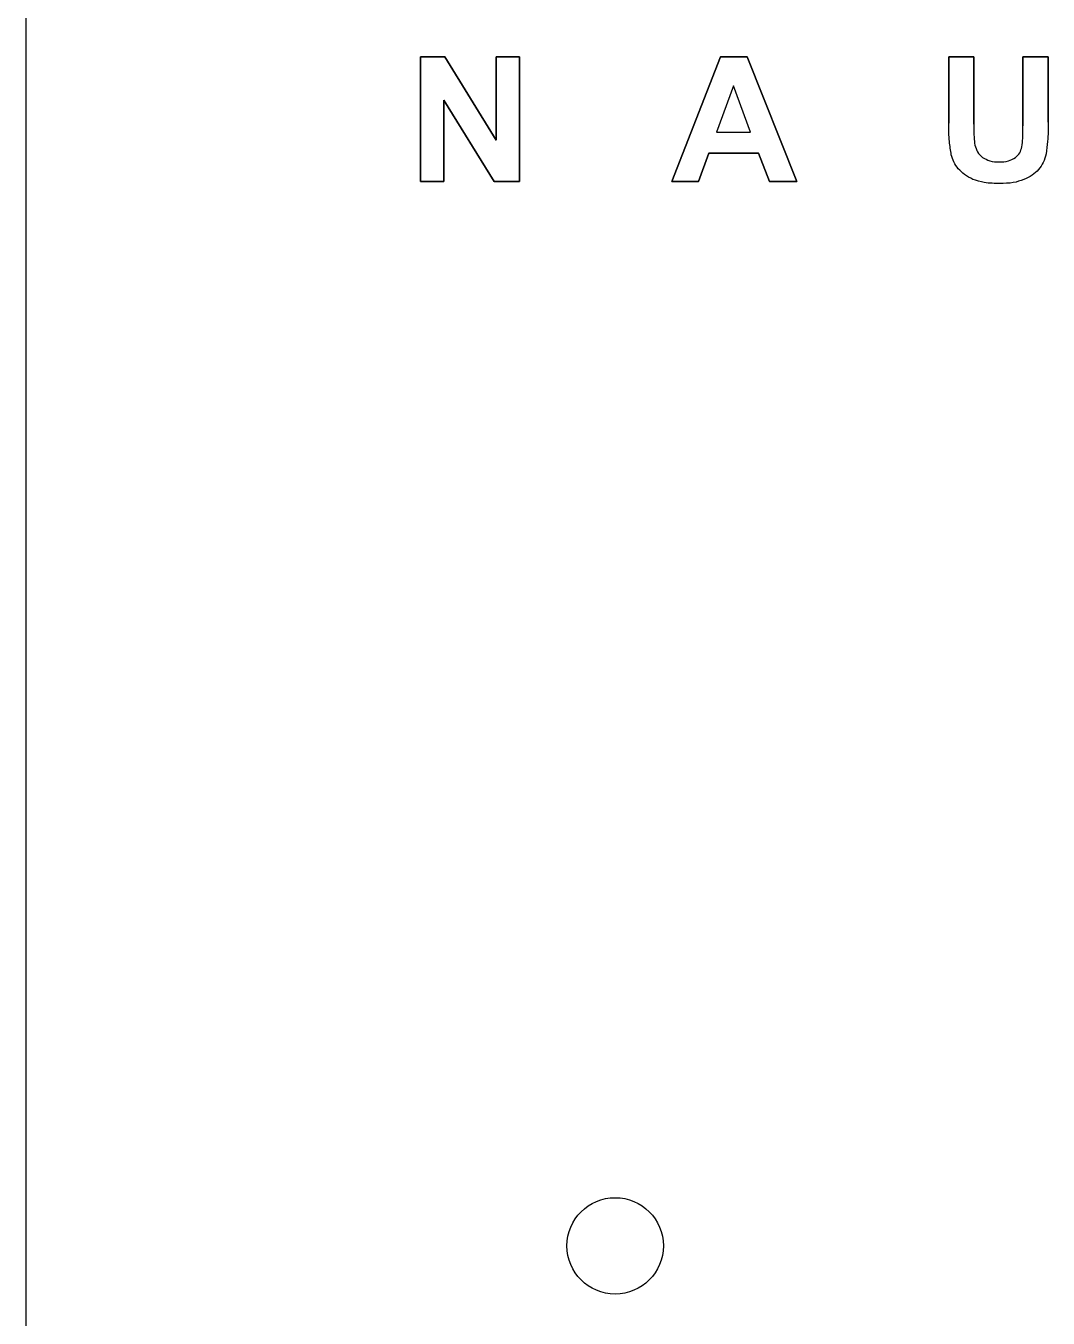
# Model space of a CAD drawing. Header units: millimetres. Extents: x -190 to 189, y -324 to 305.
# Drawn here: x -189.5 to -104.6, y 40.3 to 147.5 of the extents above; entities that cross this region are included whole.
import ezdxf

# ---------------------------------------------------------------- set-up
doc = ezdxf.new("R2010")
doc.units = ezdxf.units.MM
doc.layers.get('0').update_dxf_attribs({"linetype": 'CONTINUOUS'})

msp = doc.modelspace()

# ---------------------------------------------------------------- linework, layer by layer
for p, q in [((-189.5, 300.4), (-189.5, -319.4)), ((-112.89, 144.95), (-112.89, 139.43)), ((-110.8, 144.95), (-112.89, 144.95)), ((-112.89, 144.95), (-112.89, 139.43)), ((-110.8, 144.95), (-112.89, 144.95)), ((-112.89, 144.95), (-112.89, 139.43)), ((-110.8, 144.95), (-112.89, 144.95)), ((-112.89, 144.95), (-112.89, 139.43)), ((-110.8, 144.95), (-112.89, 144.95)), ((-112.89, 144.95), (-112.89, 139.43)), ((-110.8, 144.95), (-112.89, 144.95)), ((-112.89, 144.95), (-112.89, 139.43)), ((-110.8, 144.95), (-112.89, 144.95)), ((-112.89, 139.43), (-112.89, 144.95)), ((-112.89, 144.95), (-110.8, 144.95)), ((-110.8, 139.35), (-110.8, 144.95)), ((-110.8, 139.35), (-110.8, 144.95)), ((-110.8, 139.35), (-110.8, 144.95)), ((-110.8, 139.35), (-110.8, 144.95)), ((-110.8, 139.35), (-110.8, 144.95)), ((-110.8, 139.35), (-110.8, 144.95)), ((-110.8, 144.95), (-110.8, 139.35)), ((-104.64, 144.95), (-106.73, 144.95)), ((-106.73, 144.95), (-106.73, 139.23)), ((-104.64, 144.95), (-106.73, 144.95)), ((-106.73, 144.95), (-106.73, 139.23)), ((-104.64, 144.95), (-106.73, 144.95)), ((-106.73, 144.95), (-106.73, 139.23)), ((-104.64, 144.95), (-106.73, 144.95)), ((-106.73, 144.95), (-106.73, 139.23)), ((-104.64, 144.95), (-106.73, 144.95)), ((-106.73, 144.95), (-106.73, 139.23)), ((-104.64, 144.95), (-106.73, 144.95)), ((-106.73, 144.95), (-106.73, 139.23)), ((-106.73, 139.23), (-106.73, 144.95)), ((-106.73, 144.95), (-104.64, 144.95)), ((-104.64, 139.52), (-104.64, 144.95)), ((-104.64, 139.52), (-104.64, 144.95)), ((-104.64, 139.52), (-104.64, 144.95)), ((-104.64, 139.52), (-104.64, 144.95)), ((-104.64, 139.52), (-104.64, 144.95)), ((-104.64, 139.52), (-104.64, 144.95)), ((-104.64, 144.95), (-104.64, 139.52))]:
    msp.add_line(p, q)
for points in [[(-154.8, 134.61), (-156.74, 134.61), (-156.74, 144.95), (-154.71, 144.95), (-150.47, 138.04), (-150.47, 144.95), (-148.53, 144.95), (-148.53, 134.61), (-150.63, 134.61), (-154.8, 141.35)], [(-154.8, 134.61), (-156.74, 134.61), (-156.74, 144.95), (-154.71, 144.95), (-150.47, 138.04), (-150.47, 144.95), (-148.53, 144.95), (-148.53, 134.61), (-150.63, 134.61), (-154.8, 141.35)], [(-154.8, 134.61), (-156.74, 134.61), (-156.74, 144.95), (-154.71, 144.95), (-150.47, 138.04), (-150.47, 144.95), (-148.53, 144.95), (-148.53, 134.61), (-150.63, 134.61), (-154.8, 141.35)], [(-154.8, 134.61), (-156.74, 134.61), (-156.74, 144.95), (-154.71, 144.95), (-150.47, 138.04), (-150.47, 144.95), (-148.53, 144.95), (-148.53, 134.61), (-150.63, 134.61), (-154.8, 141.35)], [(-154.8, 134.61), (-156.74, 134.61), (-156.74, 144.95), (-154.71, 144.95), (-150.47, 138.04), (-150.47, 144.95), (-148.53, 144.95), (-148.53, 134.61), (-150.63, 134.61), (-154.8, 141.35)], [(-154.8, 134.61), (-156.74, 134.61), (-156.74, 144.95), (-154.71, 144.95), (-150.47, 138.04), (-150.47, 144.95), (-148.53, 144.95), (-148.53, 134.61), (-150.63, 134.61), (-154.8, 141.35)], [(-154.8, 134.61), (-154.8, 141.35), (-150.63, 134.61), (-148.53, 134.61), (-148.53, 144.95), (-150.47, 144.95), (-150.47, 138.04), (-154.71, 144.95), (-156.74, 144.95), (-156.74, 134.61)], [(-129.63, 144.95), (-125.49, 134.61), (-127.76, 134.61), (-128.67, 136.96), (-132.8, 136.96), (-133.65, 134.61), (-135.87, 134.61), (-131.84, 144.95)], [(-129.63, 144.95), (-125.49, 134.61), (-127.76, 134.61), (-128.67, 136.96), (-132.8, 136.96), (-133.65, 134.61), (-135.87, 134.61), (-131.84, 144.95)], [(-129.63, 144.95), (-125.49, 134.61), (-127.76, 134.61), (-128.67, 136.96), (-132.8, 136.96), (-133.65, 134.61), (-135.87, 134.61), (-131.84, 144.95)], [(-129.63, 144.95), (-125.49, 134.61), (-127.76, 134.61), (-128.67, 136.96), (-132.8, 136.96), (-133.65, 134.61), (-135.87, 134.61), (-131.84, 144.95)], [(-129.63, 144.95), (-125.49, 134.61), (-127.76, 134.61), (-128.67, 136.96), (-132.8, 136.96), (-133.65, 134.61), (-135.87, 134.61), (-131.84, 144.95)], [(-129.63, 144.95), (-125.49, 134.61), (-127.76, 134.61), (-128.67, 136.96), (-132.8, 136.96), (-133.65, 134.61), (-135.87, 134.61), (-131.84, 144.95)], [(-129.63, 144.95), (-131.84, 144.95), (-135.87, 134.61), (-133.65, 134.61), (-132.8, 136.96), (-128.67, 136.96), (-127.76, 134.61), (-125.49, 134.61)], [(-132.16, 138.7), (-129.34, 138.7), (-130.76, 142.54)], [(-132.16, 138.7), (-129.34, 138.7), (-130.76, 142.54)], [(-132.16, 138.7), (-129.34, 138.7), (-130.76, 142.54)], [(-132.16, 138.7), (-129.34, 138.7), (-130.76, 142.54)], [(-132.16, 138.7), (-129.34, 138.7), (-130.76, 142.54)], [(-132.16, 138.7), (-129.34, 138.7), (-130.76, 142.54)]]:
    msp.add_lwpolyline(points, close=True)
msp.add_circle((-140.58, 46.25), 4)
for points, knots in [([(-104.64, 139.52), (-104.64, 138.99), (-104.64, 138.11), (-104.76, 137.23), (-104.81, 136.89)], [0, 0, 0, 0, 0.1589852, 0.2640034, 0.2640034, 0.2640034, 0.2640034]), ([(-104.64, 139.52), (-104.64, 138.99), (-104.64, 138.11), (-104.76, 137.23), (-104.81, 136.89)], [0, 0, 0, 0, 0.1589852, 0.2640034, 0.2640034, 0.2640034, 0.2640034]), ([(-104.64, 139.52), (-104.64, 138.99), (-104.64, 138.11), (-104.76, 137.23), (-104.81, 136.89)], [0, 0, 0, 0, 0.1589852, 0.2640034, 0.2640034, 0.2640034, 0.2640034]), ([(-104.64, 139.52), (-104.64, 138.99), (-104.64, 138.11), (-104.76, 137.23), (-104.81, 136.89)], [0, 0, 0, 0, 0.1589852, 0.2640034, 0.2640034, 0.2640034, 0.2640034]), ([(-104.64, 139.52), (-104.64, 138.99), (-104.64, 138.11), (-104.76, 137.23), (-104.81, 136.89)], [0, 0, 0, 0, 0.1589852, 0.2640034, 0.2640034, 0.2640034, 0.2640034]), ([(-104.64, 139.52), (-104.64, 138.99), (-104.64, 138.11), (-104.76, 137.23), (-104.81, 136.89)], [0, 0, 0, 0, 0.1589852, 0.2640034, 0.2640034, 0.2640034, 0.2640034]), ([(-104.64, 139.52), (-104.64, 138.99), (-104.64, 138.11), (-104.76, 137.23), (-104.81, 136.89)], [0, 0, 0, 0, 0.1589852, 0.2640034, 0.2640034, 0.2640034, 0.2640034]), ([(-112.68, 136.81), (-112.74, 137.18), (-112.88, 138.04), (-112.89, 138.92), (-112.89, 139.43)], [0, 0, 0, 0, 0.111133, 0.2636211, 0.2636211, 0.2636211, 0.2636211]), ([(-112.68, 136.81), (-112.74, 137.18), (-112.88, 138.04), (-112.89, 138.92), (-112.89, 139.43)], [0, 0, 0, 0, 0.111133, 0.2636211, 0.2636211, 0.2636211, 0.2636211]), ([(-112.68, 136.81), (-112.74, 137.18), (-112.88, 138.04), (-112.89, 138.92), (-112.89, 139.43)], [0, 0, 0, 0, 0.111133, 0.2636211, 0.2636211, 0.2636211, 0.2636211]), ([(-112.68, 136.81), (-112.74, 137.18), (-112.88, 138.04), (-112.89, 138.92), (-112.89, 139.43)], [0, 0, 0, 0, 0.111133, 0.2636211, 0.2636211, 0.2636211, 0.2636211]), ([(-112.68, 136.81), (-112.74, 137.18), (-112.88, 138.04), (-112.89, 138.92), (-112.89, 139.43)], [0, 0, 0, 0, 0.111133, 0.2636211, 0.2636211, 0.2636211, 0.2636211]), ([(-112.68, 136.81), (-112.74, 137.18), (-112.88, 138.04), (-112.89, 138.92), (-112.89, 139.43)], [0, 0, 0, 0, 0.111133, 0.2636211, 0.2636211, 0.2636211, 0.2636211]), ([(-112.68, 136.81), (-112.74, 137.18), (-112.88, 138.04), (-112.89, 138.92), (-112.89, 139.43)], [0, 0, 0, 0, 0.111133, 0.2636211, 0.2636211, 0.2636211, 0.2636211]), ([(-110.8, 139.35), (-110.8, 138.98), (-110.81, 138.41), (-110.75, 137.83), (-110.72, 137.62)], [0, 0, 0, 0, 0.1099091, 0.1731495, 0.1731495, 0.1731495, 0.1731495]), ([(-110.8, 139.35), (-110.8, 138.98), (-110.81, 138.41), (-110.75, 137.83), (-110.72, 137.62)], [0, 0, 0, 0, 0.1099091, 0.1731495, 0.1731495, 0.1731495, 0.1731495]), ([(-110.8, 139.35), (-110.8, 138.98), (-110.81, 138.41), (-110.75, 137.83), (-110.72, 137.62)], [0, 0, 0, 0, 0.1099091, 0.1731495, 0.1731495, 0.1731495, 0.1731495]), ([(-110.8, 139.35), (-110.8, 138.98), (-110.81, 138.41), (-110.75, 137.83), (-110.72, 137.62)], [0, 0, 0, 0, 0.1099091, 0.1731495, 0.1731495, 0.1731495, 0.1731495]), ([(-110.8, 139.35), (-110.8, 138.98), (-110.81, 138.41), (-110.75, 137.83), (-110.72, 137.62)], [0, 0, 0, 0, 0.1099091, 0.1731495, 0.1731495, 0.1731495, 0.1731495]), ([(-110.8, 139.35), (-110.8, 138.98), (-110.81, 138.41), (-110.75, 137.83), (-110.72, 137.62)], [0, 0, 0, 0, 0.1099091, 0.1731495, 0.1731495, 0.1731495, 0.1731495]), ([(-110.8, 139.35), (-110.8, 138.98), (-110.81, 138.41), (-110.75, 137.83), (-110.72, 137.62)], [0, 0, 0, 0, 0.1099091, 0.1731495, 0.1731495, 0.1731495, 0.1731495]), ([(-106.82, 137.47), (-106.79, 137.71), (-106.73, 138.29), (-106.73, 138.88), (-106.73, 139.23)], [0, 0, 0, 0, 0.0707156, 0.1760464, 0.1760464, 0.1760464, 0.1760464]), ([(-106.82, 137.47), (-106.79, 137.71), (-106.73, 138.29), (-106.73, 138.88), (-106.73, 139.23)], [0, 0, 0, 0, 0.0707156, 0.1760464, 0.1760464, 0.1760464, 0.1760464]), ([(-106.82, 137.47), (-106.79, 137.71), (-106.73, 138.29), (-106.73, 138.88), (-106.73, 139.23)], [0, 0, 0, 0, 0.0707156, 0.1760464, 0.1760464, 0.1760464, 0.1760464]), ([(-106.82, 137.47), (-106.79, 137.71), (-106.73, 138.29), (-106.73, 138.88), (-106.73, 139.23)], [0, 0, 0, 0, 0.0707156, 0.1760464, 0.1760464, 0.1760464, 0.1760464]), ([(-106.82, 137.47), (-106.79, 137.71), (-106.73, 138.29), (-106.73, 138.88), (-106.73, 139.23)], [0, 0, 0, 0, 0.0707156, 0.1760464, 0.1760464, 0.1760464, 0.1760464]), ([(-106.82, 137.47), (-106.79, 137.71), (-106.73, 138.29), (-106.73, 138.88), (-106.73, 139.23)], [0, 0, 0, 0, 0.0707156, 0.1760464, 0.1760464, 0.1760464, 0.1760464]), ([(-106.82, 137.47), (-106.79, 137.71), (-106.73, 138.29), (-106.73, 138.88), (-106.73, 139.23)], [0, 0, 0, 0, 0.0707156, 0.1760464, 0.1760464, 0.1760464, 0.1760464]), ([(-110.72, 137.62), (-110.66, 137.42), (-110.54, 137.02), (-110.24, 136.74), (-110.08, 136.6)], [0, 0, 0, 0, 0.0615636, 0.122357, 0.122357, 0.122357, 0.122357]), ([(-110.72, 137.62), (-110.66, 137.42), (-110.54, 137.02), (-110.24, 136.74), (-110.08, 136.6)], [0, 0, 0, 0, 0.0615636, 0.122357, 0.122357, 0.122357, 0.122357]), ([(-110.72, 137.62), (-110.66, 137.42), (-110.54, 137.02), (-110.24, 136.74), (-110.08, 136.6)], [0, 0, 0, 0, 0.0615636, 0.122357, 0.122357, 0.122357, 0.122357]), ([(-110.72, 137.62), (-110.66, 137.42), (-110.54, 137.02), (-110.24, 136.74), (-110.08, 136.6)], [0, 0, 0, 0, 0.0615636, 0.122357, 0.122357, 0.122357, 0.122357]), ([(-110.72, 137.62), (-110.66, 137.42), (-110.54, 137.02), (-110.24, 136.74), (-110.08, 136.6)], [0, 0, 0, 0, 0.0615636, 0.122357, 0.122357, 0.122357, 0.122357]), ([(-110.72, 137.62), (-110.66, 137.42), (-110.54, 137.02), (-110.24, 136.74), (-110.08, 136.6)], [0, 0, 0, 0, 0.0615636, 0.122357, 0.122357, 0.122357, 0.122357]), ([(-110.72, 137.62), (-110.66, 137.42), (-110.54, 137.02), (-110.24, 136.74), (-110.08, 136.6)], [0, 0, 0, 0, 0.0615636, 0.122357, 0.122357, 0.122357, 0.122357]), ([(-107.36, 136.58), (-107.23, 136.71), (-106.96, 136.95), (-106.87, 137.3), (-106.82, 137.47)], [0, 0, 0, 0, 0.0542804, 0.1063269, 0.1063269, 0.1063269, 0.1063269]), ([(-107.36, 136.58), (-107.23, 136.71), (-106.96, 136.95), (-106.87, 137.3), (-106.82, 137.47)], [0, 0, 0, 0, 0.0542804, 0.1063269, 0.1063269, 0.1063269, 0.1063269]), ([(-107.36, 136.58), (-107.23, 136.71), (-106.96, 136.95), (-106.87, 137.3), (-106.82, 137.47)], [0, 0, 0, 0, 0.0542804, 0.1063269, 0.1063269, 0.1063269, 0.1063269]), ([(-107.36, 136.58), (-107.23, 136.71), (-106.96, 136.95), (-106.87, 137.3), (-106.82, 137.47)], [0, 0, 0, 0, 0.0542804, 0.1063269, 0.1063269, 0.1063269, 0.1063269]), ([(-107.36, 136.58), (-107.23, 136.71), (-106.96, 136.95), (-106.87, 137.3), (-106.82, 137.47)], [0, 0, 0, 0, 0.0542804, 0.1063269, 0.1063269, 0.1063269, 0.1063269]), ([(-107.36, 136.58), (-107.23, 136.71), (-106.96, 136.95), (-106.87, 137.3), (-106.82, 137.47)], [0, 0, 0, 0, 0.0542804, 0.1063269, 0.1063269, 0.1063269, 0.1063269]), ([(-107.36, 136.58), (-107.23, 136.71), (-106.96, 136.95), (-106.87, 137.3), (-106.82, 137.47)], [0, 0, 0, 0, 0.0542804, 0.1063269, 0.1063269, 0.1063269, 0.1063269]), ([(-112.1, 135.66), (-112.23, 135.84), (-112.49, 136.19), (-112.62, 136.61), (-112.68, 136.81)], [0, 0, 0, 0, 0.0670489, 0.1295835, 0.1295835, 0.1295835, 0.1295835]), ([(-112.1, 135.66), (-112.23, 135.84), (-112.49, 136.19), (-112.62, 136.61), (-112.68, 136.81)], [0, 0, 0, 0, 0.0670489, 0.1295835, 0.1295835, 0.1295835, 0.1295835]), ([(-112.1, 135.66), (-112.23, 135.84), (-112.49, 136.19), (-112.62, 136.61), (-112.68, 136.81)], [0, 0, 0, 0, 0.0670489, 0.1295835, 0.1295835, 0.1295835, 0.1295835]), ([(-112.1, 135.66), (-112.23, 135.84), (-112.49, 136.19), (-112.62, 136.61), (-112.68, 136.81)], [0, 0, 0, 0, 0.0670489, 0.1295835, 0.1295835, 0.1295835, 0.1295835]), ([(-112.1, 135.66), (-112.23, 135.84), (-112.49, 136.19), (-112.62, 136.61), (-112.68, 136.81)], [0, 0, 0, 0, 0.0670489, 0.1295835, 0.1295835, 0.1295835, 0.1295835]), ([(-112.1, 135.66), (-112.23, 135.84), (-112.49, 136.19), (-112.62, 136.61), (-112.68, 136.81)], [0, 0, 0, 0, 0.0670489, 0.1295835, 0.1295835, 0.1295835, 0.1295835]), ([(-112.1, 135.66), (-112.23, 135.84), (-112.49, 136.19), (-112.62, 136.61), (-112.68, 136.81)], [0, 0, 0, 0, 0.0670489, 0.1295835, 0.1295835, 0.1295835, 0.1295835]), ([(-110.08, 136.6), (-109.89, 136.49), (-109.46, 136.24), (-108.97, 136.23), (-108.71, 136.22)], [0, 0, 0, 0, 0.0663089, 0.1451268, 0.1451268, 0.1451268, 0.1451268]), ([(-110.08, 136.6), (-109.89, 136.49), (-109.46, 136.24), (-108.97, 136.23), (-108.71, 136.22)], [0, 0, 0, 0, 0.0663089, 0.1451268, 0.1451268, 0.1451268, 0.1451268]), ([(-110.08, 136.6), (-109.89, 136.49), (-109.46, 136.24), (-108.97, 136.23), (-108.71, 136.22)], [0, 0, 0, 0, 0.0663089, 0.1451268, 0.1451268, 0.1451268, 0.1451268]), ([(-110.08, 136.6), (-109.89, 136.49), (-109.46, 136.24), (-108.97, 136.23), (-108.71, 136.22)], [0, 0, 0, 0, 0.0663089, 0.1451268, 0.1451268, 0.1451268, 0.1451268]), ([(-110.08, 136.6), (-109.89, 136.49), (-109.46, 136.24), (-108.97, 136.23), (-108.71, 136.22)], [0, 0, 0, 0, 0.0663089, 0.1451268, 0.1451268, 0.1451268, 0.1451268]), ([(-110.08, 136.6), (-109.89, 136.49), (-109.46, 136.24), (-108.97, 136.23), (-108.71, 136.22)], [0, 0, 0, 0, 0.0663089, 0.1451268, 0.1451268, 0.1451268, 0.1451268]), ([(-110.08, 136.6), (-109.89, 136.49), (-109.46, 136.24), (-108.97, 136.23), (-108.71, 136.22)], [0, 0, 0, 0, 0.0663089, 0.1451268, 0.1451268, 0.1451268, 0.1451268]), ([(-108.71, 136.22), (-108.44, 136.22), (-107.96, 136.24), (-107.55, 136.47), (-107.36, 136.58)], [0, 0, 0, 0, 0.0784927, 0.1408549, 0.1408549, 0.1408549, 0.1408549]), ([(-108.71, 136.22), (-108.44, 136.22), (-107.96, 136.24), (-107.55, 136.47), (-107.36, 136.58)], [0, 0, 0, 0, 0.0784927, 0.1408549, 0.1408549, 0.1408549, 0.1408549]), ([(-108.71, 136.22), (-108.44, 136.22), (-107.96, 136.24), (-107.55, 136.47), (-107.36, 136.58)], [0, 0, 0, 0, 0.0784927, 0.1408549, 0.1408549, 0.1408549, 0.1408549]), ([(-108.71, 136.22), (-108.44, 136.22), (-107.96, 136.24), (-107.55, 136.47), (-107.36, 136.58)], [0, 0, 0, 0, 0.0784927, 0.1408549, 0.1408549, 0.1408549, 0.1408549]), ([(-108.71, 136.22), (-108.44, 136.22), (-107.96, 136.24), (-107.55, 136.47), (-107.36, 136.58)], [0, 0, 0, 0, 0.0784927, 0.1408549, 0.1408549, 0.1408549, 0.1408549]), ([(-108.71, 136.22), (-108.44, 136.22), (-107.96, 136.24), (-107.55, 136.47), (-107.36, 136.58)], [0, 0, 0, 0, 0.0784927, 0.1408549, 0.1408549, 0.1408549, 0.1408549]), ([(-108.71, 136.22), (-108.44, 136.22), (-107.96, 136.24), (-107.55, 136.47), (-107.36, 136.58)], [0, 0, 0, 0, 0.0784927, 0.1408549, 0.1408549, 0.1408549, 0.1408549]), ([(-104.81, 136.89), (-104.88, 136.64), (-105, 136.17), (-105.29, 135.78), (-105.43, 135.59)], [0, 0, 0, 0, 0.0748859, 0.1451911, 0.1451911, 0.1451911, 0.1451911]), ([(-104.81, 136.89), (-104.88, 136.64), (-105, 136.17), (-105.29, 135.78), (-105.43, 135.59)], [0, 0, 0, 0, 0.0748859, 0.1451911, 0.1451911, 0.1451911, 0.1451911]), ([(-104.81, 136.89), (-104.88, 136.64), (-105, 136.17), (-105.29, 135.78), (-105.43, 135.59)], [0, 0, 0, 0, 0.0748859, 0.1451911, 0.1451911, 0.1451911, 0.1451911]), ([(-104.81, 136.89), (-104.88, 136.64), (-105, 136.17), (-105.29, 135.78), (-105.43, 135.59)], [0, 0, 0, 0, 0.0748859, 0.1451911, 0.1451911, 0.1451911, 0.1451911]), ([(-104.81, 136.89), (-104.88, 136.64), (-105, 136.17), (-105.29, 135.78), (-105.43, 135.59)], [0, 0, 0, 0, 0.0748859, 0.1451911, 0.1451911, 0.1451911, 0.1451911]), ([(-104.81, 136.89), (-104.88, 136.64), (-105, 136.17), (-105.29, 135.78), (-105.43, 135.59)], [0, 0, 0, 0, 0.0748859, 0.1451911, 0.1451911, 0.1451911, 0.1451911]), ([(-104.81, 136.89), (-104.88, 136.64), (-105, 136.17), (-105.29, 135.78), (-105.43, 135.59)], [0, 0, 0, 0, 0.0748859, 0.1451911, 0.1451911, 0.1451911, 0.1451911]), ([(-110.89, 134.77), (-111.13, 134.89), (-111.58, 135.12), (-111.93, 135.49), (-112.1, 135.66)], [0, 0, 0, 0, 0.0790151, 0.1511993, 0.1511993, 0.1511993, 0.1511993]), ([(-110.89, 134.77), (-111.13, 134.89), (-111.58, 135.12), (-111.93, 135.49), (-112.1, 135.66)], [0, 0, 0, 0, 0.0790151, 0.1511993, 0.1511993, 0.1511993, 0.1511993]), ([(-110.89, 134.77), (-111.13, 134.89), (-111.58, 135.12), (-111.93, 135.49), (-112.1, 135.66)], [0, 0, 0, 0, 0.0790151, 0.1511993, 0.1511993, 0.1511993, 0.1511993]), ([(-110.89, 134.77), (-111.13, 134.89), (-111.58, 135.12), (-111.93, 135.49), (-112.1, 135.66)], [0, 0, 0, 0, 0.0790151, 0.1511993, 0.1511993, 0.1511993, 0.1511993]), ([(-110.89, 134.77), (-111.13, 134.89), (-111.58, 135.12), (-111.93, 135.49), (-112.1, 135.66)], [0, 0, 0, 0, 0.0790151, 0.1511993, 0.1511993, 0.1511993, 0.1511993]), ([(-110.89, 134.77), (-111.13, 134.89), (-111.58, 135.12), (-111.93, 135.49), (-112.1, 135.66)], [0, 0, 0, 0, 0.0790151, 0.1511993, 0.1511993, 0.1511993, 0.1511993]), ([(-110.89, 134.77), (-111.13, 134.89), (-111.58, 135.12), (-111.93, 135.49), (-112.1, 135.66)], [0, 0, 0, 0, 0.0790151, 0.1511993, 0.1511993, 0.1511993, 0.1511993]), ([(-105.43, 135.59), (-105.6, 135.42), (-105.96, 135.07), (-106.41, 134.86), (-106.65, 134.75)], [0, 0, 0, 0, 0.0713313, 0.1491047, 0.1491047, 0.1491047, 0.1491047]), ([(-105.43, 135.59), (-105.6, 135.42), (-105.96, 135.07), (-106.41, 134.86), (-106.65, 134.75)], [0, 0, 0, 0, 0.0713313, 0.1491047, 0.1491047, 0.1491047, 0.1491047]), ([(-105.43, 135.59), (-105.6, 135.42), (-105.96, 135.07), (-106.41, 134.86), (-106.65, 134.75)], [0, 0, 0, 0, 0.0713313, 0.1491047, 0.1491047, 0.1491047, 0.1491047]), ([(-105.43, 135.59), (-105.6, 135.42), (-105.96, 135.07), (-106.41, 134.86), (-106.65, 134.75)], [0, 0, 0, 0, 0.0713313, 0.1491047, 0.1491047, 0.1491047, 0.1491047]), ([(-105.43, 135.59), (-105.6, 135.42), (-105.96, 135.07), (-106.41, 134.86), (-106.65, 134.75)], [0, 0, 0, 0, 0.0713313, 0.1491047, 0.1491047, 0.1491047, 0.1491047]), ([(-105.43, 135.59), (-105.6, 135.42), (-105.96, 135.07), (-106.41, 134.86), (-106.65, 134.75)], [0, 0, 0, 0, 0.0713313, 0.1491047, 0.1491047, 0.1491047, 0.1491047]), ([(-105.43, 135.59), (-105.6, 135.42), (-105.96, 135.07), (-106.41, 134.86), (-106.65, 134.75)], [0, 0, 0, 0, 0.0713313, 0.1491047, 0.1491047, 0.1491047, 0.1491047]), ([(-108.64, 134.43), (-109.08, 134.44), (-109.85, 134.44), (-110.58, 134.67), (-110.89, 134.77)], [0, 0, 0, 0, 0.1305459, 0.2284281, 0.2284281, 0.2284281, 0.2284281]), ([(-108.64, 134.43), (-109.08, 134.44), (-109.85, 134.44), (-110.58, 134.67), (-110.89, 134.77)], [0, 0, 0, 0, 0.1305459, 0.2284281, 0.2284281, 0.2284281, 0.2284281]), ([(-108.64, 134.43), (-109.08, 134.44), (-109.85, 134.44), (-110.58, 134.67), (-110.89, 134.77)], [0, 0, 0, 0, 0.1305459, 0.2284281, 0.2284281, 0.2284281, 0.2284281]), ([(-108.64, 134.43), (-109.08, 134.44), (-109.85, 134.44), (-110.58, 134.67), (-110.89, 134.77)], [0, 0, 0, 0, 0.1305459, 0.2284281, 0.2284281, 0.2284281, 0.2284281]), ([(-108.64, 134.43), (-109.08, 134.44), (-109.85, 134.44), (-110.58, 134.67), (-110.89, 134.77)], [0, 0, 0, 0, 0.1305459, 0.2284281, 0.2284281, 0.2284281, 0.2284281]), ([(-108.64, 134.43), (-109.08, 134.44), (-109.85, 134.44), (-110.58, 134.67), (-110.89, 134.77)], [0, 0, 0, 0, 0.1305459, 0.2284281, 0.2284281, 0.2284281, 0.2284281]), ([(-108.64, 134.43), (-109.08, 134.44), (-109.85, 134.44), (-110.58, 134.67), (-110.89, 134.77)], [0, 0, 0, 0, 0.1305459, 0.2284281, 0.2284281, 0.2284281, 0.2284281]), ([(-106.65, 134.75), (-106.94, 134.65), (-107.59, 134.45), (-108.27, 134.44), (-108.64, 134.43)], [0, 0, 0, 0, 0.0909445, 0.2023483, 0.2023483, 0.2023483, 0.2023483]), ([(-106.65, 134.75), (-106.94, 134.65), (-107.59, 134.45), (-108.27, 134.44), (-108.64, 134.43)], [0, 0, 0, 0, 0.0909445, 0.2023483, 0.2023483, 0.2023483, 0.2023483]), ([(-106.65, 134.75), (-106.94, 134.65), (-107.59, 134.45), (-108.27, 134.44), (-108.64, 134.43)], [0, 0, 0, 0, 0.0909445, 0.2023483, 0.2023483, 0.2023483, 0.2023483]), ([(-106.65, 134.75), (-106.94, 134.65), (-107.59, 134.45), (-108.27, 134.44), (-108.64, 134.43)], [0, 0, 0, 0, 0.0909445, 0.2023483, 0.2023483, 0.2023483, 0.2023483]), ([(-106.65, 134.75), (-106.94, 134.65), (-107.59, 134.45), (-108.27, 134.44), (-108.64, 134.43)], [0, 0, 0, 0, 0.0909445, 0.2023483, 0.2023483, 0.2023483, 0.2023483]), ([(-106.65, 134.75), (-106.94, 134.65), (-107.59, 134.45), (-108.27, 134.44), (-108.64, 134.43)], [0, 0, 0, 0, 0.0909445, 0.2023483, 0.2023483, 0.2023483, 0.2023483]), ([(-106.65, 134.75), (-106.94, 134.65), (-107.59, 134.45), (-108.27, 134.44), (-108.64, 134.43)], [0, 0, 0, 0, 0.0909445, 0.2023483, 0.2023483, 0.2023483, 0.2023483])]:
    msp.add_open_spline(points, degree=3, knots=knots)

doc.saveas('drawing.dxf')
